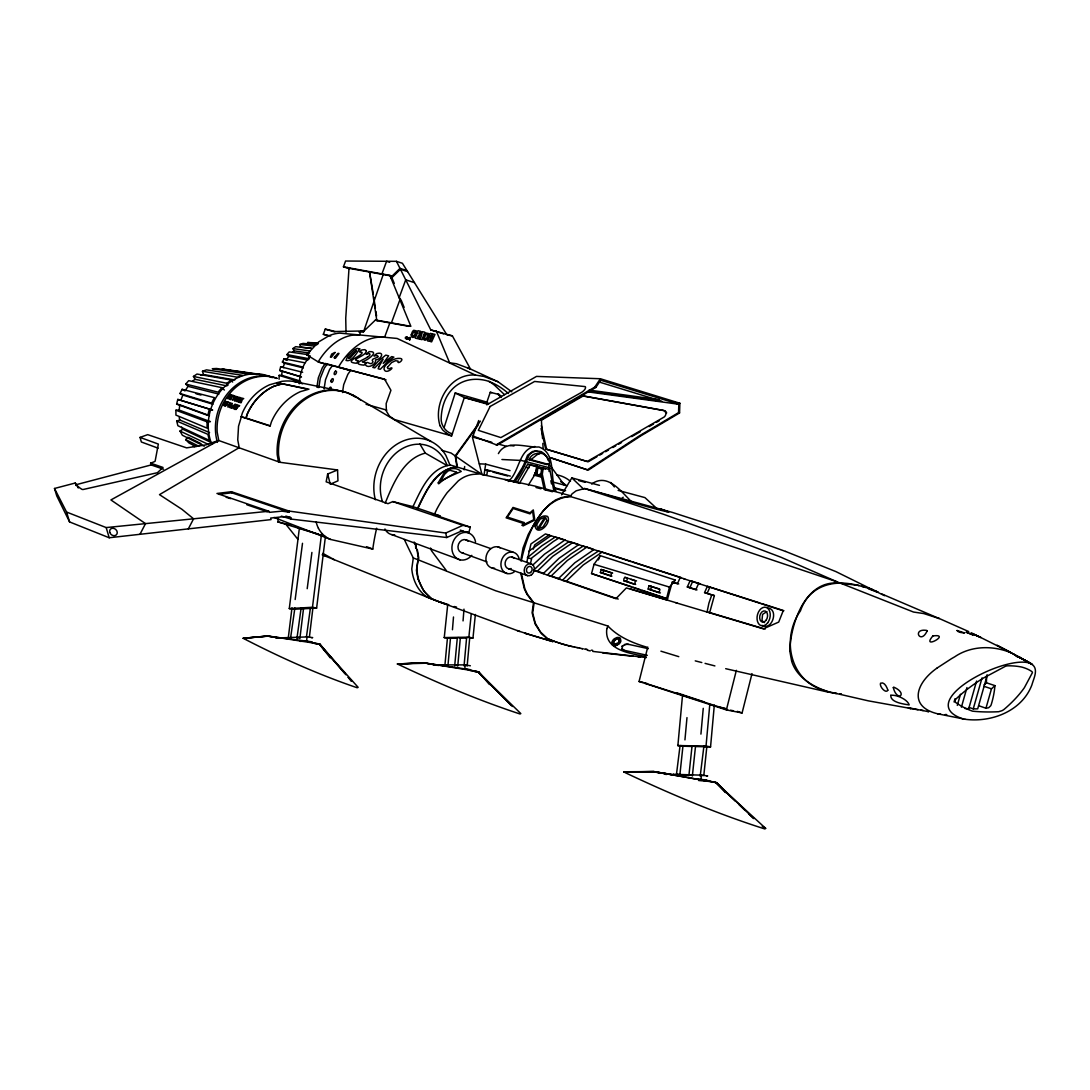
<?xml version="1.0" encoding="UTF-8"?>
<svg xmlns="http://www.w3.org/2000/svg" width="1090" height="1090" viewBox="0 0 1090 1090"><rect width="100%" height="100%" fill="white"/><g stroke="black" fill="none" stroke-linecap="round" stroke-linejoin="round"><path stroke-width="1.5" d="M279.095 379.252L279.122 375.382L281.629 375.273L300.2 381.023M281.629 375.273L282.16 371.077L279.735 370.491L280.634 366.771L283.945 367.603M441.505 450.211L451.096 453.058L455.211 455.92L456.955 466.983L449.897 464.885M433.888 515.516L436.763 509.262A109.082 88.304 -70.4 0 1 447.2 492.612L458.277 480.894A33.817 27.89 -71.7 0 1 475.077 474.245L480.268 473.932L457.35 467.106L455.634 456.206L477.992 425.373M986.668 675.269L986.396 682.776L984.093 684.902M416.98 549.605L418.288 557.876L416.435 570.356L417.947 578.804M549.578 457.446L587.319 469.844L639.571 435.728L678.552 412.647L678.825 404.254L600.685 380.219L595.835 387.454L497.217 445.142L496.168 444.856L594.759 387.127L600.386 378.748L679.874 403.245L679.561 412.947L640.566 436.027L588.314 470.117L550.573 457.718M514.753 482.121C520.843 473.837 525.285 464.749 528.977 455.32C531.43 452.05 535.694 450.32 539.714 451.383C544.809 451.369 554.183 466.098 546.976 464.19M549.087 471.52L549.019 464.108M556.063 491.358C549.074 477.802 557.072 453.631 538.964 446.968C526.075 447.786 506.128 438.943 498.389 453.617M337.559 469.954L337.954 480.84L330.27 484.205L327.668 474.014L337.559 469.954L279.844 462.283L218.504 440.428L205.901 444.897L186.608 447.867L147.695 434.651L140.051 437.403L141.359 441.995L158.132 448.181M350.013 268.413L347.247 267.527L349.004 268.317L345.734 318.212L346.021 332.273M606.817 628.767L607.961 626.042L495.705 590.78L418.451 559.919M463.046 620.905L463.999 609.146M452.445 629.748L453.494 616.995M695.638 746.541L710.557 746.882L714.318 705.094M457.759 666.017L460.334 637.854L458.781 637.636L457.323 637.691L454.694 665.854M464.054 665.867L466.629 637.568L468.169 637.486L469.722 637.691L467.147 666.031M684.942 739.892L686.986 717.615M700.925 734.115L703.254 708.337M694.494 779.077L701.006 779.336L701.388 775.154L707.696 775.93L706.606 776.025M679.52 745.955L677.653 745.546L706.034 746.078L709.808 704.222M444.856 665.881L447.445 637.936L448.944 637.868L450.483 638.072L447.895 666.044M677.885 745.451L682.585 694.575M470.349 665.786L465.198 664.886L464.803 668.838L478.687 671.971L489.451 684.547M447.649 638.222L444.093 637.568L468.864 637.173L471.289 613.602M469.695 638.059L472.978 638.018L475.376 614.474M444.27 637.446L447.758 604.173M688.88 775.78L692.041 745.996L693.812 745.996L695.515 746.214L692.354 776.025M700.189 776.244L703.895 746.255L706.851 746.514L703.881 774.827M676.359 775.222L680.065 745.574L682.98 745.832L679.983 773.818M300.05 641.342L306.549 641.165L307.08 636.914L312.666 637.609L311.849 637.841M292.747 609.228L289.191 608.588L312.476 607.266L321.536 533.855M293.428 609.269L316.618 608.111L325.433 536.457M289.313 608.424L299.3 528.759M520.734 560.723L523.037 547.984L528.255 534.427L535.013 522.382L542.943 511.074L549.769 504.098L555.478 500.01L561.541 497.49L569.798 496.386L684.765 530.53L837.297 581.91L913.488 612.035L923.829 613.575L939.226 618.548L881.36 593.778M521.333 560.873C526.334 536.539 540.476 498.334 570.343 496.55L572.005 493.906L576.16 490.813L584.581 488.511L672.285 512.382L721.839 528.405L785.563 551.431M526.743 562.413L530.953 543.951L545.436 533.923L684.806 578.981M530.517 563.298L531.811 557.903L553.393 541.485L558.952 538.024L565.288 540.081M606.83 628.589C603.86 650.417 630.333 653.264 645.866 656.643M295.172 599.514L302.502 543.297M307.203 588.695L311.904 552.426M306.467 636.805L310.432 607.784L312.939 607.716L309.424 636.887M288.264 638.072L291.97 607.879M290.553 638.113L294.886 607.934M296.93 638.468L301.099 608.193L303.579 608.111L299.873 638.563M765.153 629.107L709.672 612.58L714.372 595.576L704.576 592.606L707.396 586.284L759.989 603.002M239.323 402.292L241.285 398.15L240.032 397.496L237.266 401.651L238.928 400.33L238.642 402.074L240.985 402.81L241.462 401.992L240.509 401.706L242.007 400.902L242.007 399.144L243.724 398.627L242.225 398.177L239.487 402.333M464.163 469.831L464.667 466.52M484.042 474.995L485.677 464.122L479.368 463.836M486.821 474.995L487.571 470.076L484.805 469.94L489.683 471.234M535.681 473.06L536.498 467.651L542.03 468.836L541.294 475.499L535.245 474.177L535.681 473.06L537.084 473.128L537.901 467.719M528.364 485.118L536.062 472.692L537.043 466.193L527.642 464.272L517.491 481.821M541.131 472.597L541.853 467.801L535.626 466.125L537.043 466.193M545.763 490.309L542.302 474.273L543.27 467.882L541.853 467.801M316.918 387.073L318.334 377.808L322.395 367.671L325.365 363.474L386.024 379.838M318.811 387.604L320.242 378.325L324.316 368.175L326.973 364.401M324.071 389.062L325.501 379.756L329.589 369.551L332.191 365.872M342.478 392.55L343.691 384.675L347.833 374.347L350.449 370.614L338.431 367.18C347.683 350.966 364.714 335.352 384.606 337.232L389.988 322.586L391.31 323.171L400.425 298.374M404.404 539.564A609.187 254.76 40.5 0 0 411.788 554.96L413.301 557.957L411.788 568.857A42.496 35.098 -69.3 0 0 413.205 576.801L413.274 577.06A44.567 36.801 -69.3 0 0 426.258 596.639A193.666 159.549 -75.5 0 0 446.192 603.887M327.668 474.014L326.155 481.821L387.958 503.689L392.822 501.591L412.729 506.578L440.183 515.924L431.572 513.826L470.308 527.151L468.795 532.683L461.669 530.966L446.75 537.534L291.112 519.085L281.356 516.129M675.064 579.975L669.492 587.088L666.535 598.723L591.543 573.572L594.023 564.293L600.236 555.655L675.064 579.975L673.647 583.3M601.176 569.484L611.599 572.945L610.836 576.024L600.399 572.55L601.176 569.484L612.662 573.054M611.899 576.133L602.933 573.149L603.71 570.084M631.11 579.389L635.443 580.82L634.612 584.363L623.848 580.779C622.894 575.534 629.584 577.114 626.396 581.379L635.634 584.458M648.945 585.725L659.913 589.363L659.123 592.742L648.169 589.091L648.945 585.725L659.341 588.927M660.445 592.933L650.73 589.69L651.507 586.325M209.294 409.295L207.822 415.413L176.634 404.09L177.765 399.417L212.536 410.044L177.765 399.417M176.634 404.09L179.809 404.812L179.169 410.072L210.411 421.639L207.073 421.816L175.912 410.235L175.926 415.099L207.073 428.138L207.073 421.816M180.94 400.139L182.834 395.057L212.891 404.24M283.059 367.357L284.572 363.324L303.388 367.916M323.88 536.021L277.718 521.824L278.495 518.731M752.005 673.62L742.086 712.955L726.39 709.917L639.067 681.495L647.76 647.051M726.39 709.917L736.363 670.336M546.962 464.64L529.113 459.789C530.421 455.606 534.972 452.554 539.346 453.767M529.113 459.789C534.863 459.353 538.705 447.881 546.54 456.615M358.774 331.919L363.542 331.796L383.23 274.503L381.922 273.917L386.582 261.287L389.675 262.295M954.077 701.987L955.004 698.717M957.306 705.394L960.467 694.262M961.407 707.165L966.966 687.558M976.586 681.059L968.724 708.759L964.923 708.514M969.01 707.41L973.247 708.881L982.036 677.898M987.308 674.955L977.703 708.827A182.016 124.165 -74.8 0 1 973.247 708.881M978.875 705.775L985.96 708.227L991.464 688.826L994.938 685.624L986.396 682.776M307.312 389.171L276.955 382.672L308.974 389.171L300.418 391.637A55.726 48.559 -72.2 0 0 271.396 421.898L270.129 426.095L241.231 416.762L242.375 412.96A52.075 45.862 -72.2 0 1 269.639 384.756L281.806 381.364A52.102 45.875 -72.2 0 1 302.639 383.844M241.367 416.802L238.533 426.217L237.743 439.856L239.241 447.813M444.189 427.307L455.211 392.986L487.789 402.373M533.283 549.197L534.713 544.864L549.197 534.849M385.179 503.171C393.108 483.81 403.286 458.645 425.304 453.113L447.213 465.621L449.897 465.103M501.482 396.569L499.261 394.58L490.268 392.277L486.29 403.859L464.326 397.55L455.211 392.986M399.117 297.788L405.725 279.83L414.445 282.637M419.568 339.099L420.031 337.832M419.691 339.126L420.154 337.859M497.217 445.142L472.978 436.055L478.701 420.522M348.964 268.59L343.445 266.818L345.571 261.028L396.46 261.341L402.428 263.29L446.914 334.875L452.377 335.856L470.444 369.006L498.035 381.745L511.85 391.841M327.981 335.666L323.335 334.303L325.256 329.125L335.597 331.537L364.06 330.938L375.491 319.983L410.875 326.346L389.893 275.375L343.445 266.818M498.035 381.745L483.769 376.404L475.458 375.069L397.073 338.445L339.658 333.118A42.415 36.869 -76.3 0 0 329.275 335.584L318.634 341.933L306.672 354.768L318.512 362.098L384.552 379.129L390.929 390.288L386.173 403.532L386.351 411.107L389.348 416.053L394.498 419.555L451.614 435.945L464.326 397.55L488.606 403.804M535.245 474.177L536.648 474.259L537.084 473.128M513.349 482.039L523.227 466.152L527.56 455.252L532.424 451.546L535.34 450.974L541.131 452.568M519.412 483.429L530.448 464.408M698.622 583.45L695.815 589.745L687.299 586.979L690.12 580.697L699.807 583.627M687.299 586.979L689.902 587.605L692.709 581.338M707.178 593.232L709.999 586.91M714.372 595.576L711.756 594.949L708.922 603.124L707.056 611.981L709.672 612.58M678.729 583.954L672.285 582.074L667.203 600.072L630.211 588.832M598.383 559.919L600.236 555.655M412.906 506.768C420.549 490.895 428.833 470.349 447.213 465.621A40.385 33.994 -71.8 0 0 402.605 448.467A40.385 33.994 -71.8 0 0 382.454 501.482M417.429 508.649C425.686 491.536 435.809 467.992 457.35 467.106M417.702 508.771C425.291 492.925 433.943 473.278 451.859 467.855M316.618 608.111L312.476 607.266M618.657 642.078L619.038 641.288M680.228 577.509L677.421 583.75L672.285 582.074M284.572 363.324L282.392 362.057L284.081 358.76L304.968 362.806M284.081 358.76L286.261 360.013L288.673 356.43L307.966 360.068M179.986 393.49L182.139 389.321L214.389 397.646L211.569 403.123L179.986 393.49L182.834 395.057M139.97 534.304L145.515 523.622L110.908 499.942L218.79 440.524L217.183 432.09A49.472 43.9 -72.2 0 1 277.146 378.284M188.325 528.882L193.584 518.799L181.88 509.262L159.481 494.642L239.064 447.745M425.645 663.224L397.482 664.001L398.722 664.587C438.18 683.253 478.565 700.352 520.039 713.991L520.829 713.582L477.897 671.753L469.763 670.445M314.288 643.236L319.193 643.945L358.16 687.354L357.166 687.749C318.321 674.533 280.661 657.624 244.201 638.822L243.206 638.29L268.195 636.001L319.193 643.945L330.27 657.842M561.568 494.86L571.841 477.897L599.459 485.35M508.185 481.494C519.767 472.311 518.39 449.244 535.013 446.491M480.363 421.121L455.211 455.92M310.119 355.776L304.928 363.079A40.957 35.657 -75.8 0 0 299.287 383.762M621.831 646.411L622.472 645.634M288.673 356.43L286.888 354.591L289.204 351.906L307.721 354.618M676.999 603.002L626.369 587.932L615.918 598.71L533.555 570.302L548.979 555.423L569.021 541.607L578.013 544.237M543.202 573.64L559.047 558.284L578.627 544.728M533.555 570.302L537.329 571.187L552.766 556.322L572.809 542.534M221.965 387.672L218.068 392.155L185.722 384.062L188.693 380.669L221.965 387.672L224.363 390.043M218.845 394.103L188.066 386.364L184.987 390.888L182.139 389.321M586.829 547.098L583.027 546.158L570.847 554.088L556.922 565.206L547.412 575.098L551.186 575.983L567.345 560.464L586.829 547.098L592.987 549.101M558.203 578.831L574.839 562.767L593.791 549.687M602.17 552.085L598.356 551.145L586.733 558.625L572.754 569.688L562.467 580.316L566.269 581.202L583.232 564.988L602.17 552.085L631.137 561.432M456.669 472.365L440.919 481.003L444.543 474.354L447.827 471.153A2.929 0.681 -17.9 0 1 448.521 470.798L450.088 470.321L456.669 472.188M377.821 356.907C375.069 358.814 370.328 358.665 373.025 361.866C370.45 366.989 366.771 358.774 365.341 364.837C368.379 369.156 376.541 363.951 375.6 359.864C381.023 359.795 385.356 351.253 376.868 353.569C369.333 358.91 378.775 353.255 377.849 356.893M472.978 638.018L468.864 637.173M196.064 446.614L189.033 442.99L185.654 439.611L187.984 437.144M287.801 637.95L290.717 638.045M532.588 565.233L544.55 554.156L564.688 540.19M618.098 642.814L614.256 644.462C612.117 641.996 615.823 638.359 618.52 638.822M528.636 551.526L530.108 550.218M622.049 498.239L623.207 497.231M936.937 668.143C915.423 683.28 908.433 706.824 937.7 713.814L965.072 719.25M706.225 780.195L715.776 782.552L765.643 828.359L764.908 828.972C717.125 813.794 670.704 794.174 625.401 772.755L623.902 771.775L654.845 771.734L671.604 774.554M530.258 550.096L550.927 535.708M937.032 668.061L951.406 658.728A69.106 35.302 -27.7 0 1 953.069 657.76A63.506 32.509 -27.8 0 1 954.663 656.848C971.353 645.362 993.876 645.28 1011.956 653.196L1031.413 663.878C1039.124 668.838 1033.742 678.021 1031.93 684.82C1022.093 711.021 991.464 722.82 965.086 719.264M614.869 638.399L613.847 639.19A5.477 3.72 -36.2 0 0 611.899 642.228M450.483 638.072L449.734 638.168M460.293 637.882L459.585 637.95M309.574 353.078L294.177 350.871L292.897 348.582L295.649 346.675L311.577 348.473M292.406 352.097L294.177 350.871M226.979 385.915L195.137 379.334L193.434 376.459L226.843 383.285L231.502 380.069L232.647 382.045M193.434 376.459L196.977 374.047L231.502 380.069M192.862 380.887L195.137 379.334M204.239 446.164L182.371 435.251L180 431.054L182.834 429.228L211.446 442.622M367.289 357.234C363.079 360.122 350.83 363.965 363.978 365.15L365.913 362.697L362.275 361.785C366.649 360.954 380.628 350.939 369.156 351.661C361.553 357.942 370.913 350.776 369.864 355.081A4.346 1.962 -34.3 0 1 367.616 357.057L367.316 357.22M267.731 636.029L243.206 638.29L268.113 636.138L273.154 637.159M467.201 665.445L464.149 665.241L464.94 665.391M710.557 746.882L706.034 746.078M540.708 419.759L582.087 395.697L663.319 410.371A3.624 2.616 77.4 0 1 665.949 413.859A6.322 4.578 77.5 0 1 664.082 417.061L587.183 461.506L545.64 449.012L541.049 428.479M541.703 420.045L583.082 395.997L664.328 410.671A3.611 2.616 77.4 0 1 665.254 411.066M591.625 484.069C607.839 472.174 621.627 492.367 632.05 502.245M596.884 456.751L588.178 461.779L545.64 449.012M599.786 455.075L602.688 453.399M605.59 451.723L608.493 450.047M612.853 447.527L615.755 445.851M618.657 444.175L621.559 442.499M631.71 436.64L640.416 431.613M649.122 426.585L653.482 424.065M656.384 422.389L659.287 420.713M486.767 404.853L536.512 376.404L600.386 378.748M932.876 635.933C920.369 650.744 952.17 633.331 932.904 635.933M470.294 669.669L424.569 663.006M288.986 511.046L289.286 512.177L281.901 511.142L269.121 512.382L268.821 511.251L216.965 493.47L231.448 491.713L288.986 511.046L445.674 533.037L462.923 525.353L470.308 527.151M452.704 467.583L456.955 466.983M311.631 348.296L300.622 347.083L299.913 344.495L303.047 343.404L316.999 344.685M202.468 371.268L206.501 369.864L242.471 375.328L237.211 377.167L202.468 371.268L203.421 374.51L234.841 379.947M200.941 375.369L203.421 374.51M356.253 350.462L349.113 357.248A2.275 0.872 -45.8 0 0 348.541 358.447L350.244 357.997L356.539 350.49M176.675 421.026L207.849 434.31L209.389 440.401L177.888 425.727L176.675 421.026L179.823 420.004L209.58 432.607M163.555 469.218L151.047 464.899L150.652 463.1A11.581 2.957 -14.5 0 0 155.107 461.288L158.35 444.08L140.051 437.403M151.047 464.899L150.515 465.062A11.336 2.902 -14.5 0 1 148.581 465.621L75.823 484.778L75.292 483.006L54.5 488.47L56.748 495.882L69.583 521.933L109.204 537.752L271.056 519.603L270.647 518.077L283.373 516.687L290.703 517.559L291.112 519.085M281.615 383.953L274.312 386.037A52.007 45.726 -72.2 0 0 247.117 414.214L245.972 418.001L270.143 425.808M615.973 637.827L617.09 637.514A4.278 2.902 -36.2 0 1 619.733 638.181L620.21 640.811A5.491 3.733 -36.1 0 1 618.262 643.836L615.033 645.512A4.265 2.902 -36.1 0 1 612.389 644.844L611.94 644.122M313.361 607.879L312.34 607.988M624.42 644.476L627.963 644.217L648.359 648.686M766.897 611.572L762.564 614.406L762.019 619.992A5.723 4.306 -82.4 0 0 764.54 622.567M423.669 662.734L397.482 664.001L423.669 662.734L471.48 670.514M457.664 665.459L455.007 665.309M311.331 642.092L312.135 641.86L268.876 636.315M218.886 494.369L231.748 492.803L289.286 512.177M985.96 708.227L988.671 707.723L990.66 705.829A4.115 2.766 -71.4 0 0 991.26 704.481A62.757 42.892 -71.3 0 0 994.938 685.624M54.5 488.47L66.585 512.055L106.18 527.574L268.821 511.251M320.133 644.217L314.424 643.468M706.783 746.541L703.404 746.337M706.702 780.195L701.006 779.336M676.631 774.363L678.566 774.445M299.232 637.813C301.589 637.473 294.709 637.405 298.129 637.8M175.912 410.235L179.169 410.072M840.376 583.3C805.088 578.545 790.55 624.325 789.828 650.812M307.08 636.914L283.795 637.745L285.09 638.222M659.464 773.355L654.845 771.734L623.902 771.775L653.796 771.584L623.875 771.965L654.082 771.625L716.566 782.647L753.858 818.617L748.857 813.957M449.993 638.25L456.56 638.181M459.844 638.154L466.411 638.086M980.755 637.432L973.615 634.326L980.918 637.527M465.198 664.886L440.306 664.9L443.153 665.459M397.55 663.892L400.425 664.26M475.458 375.069C450.088 373.025 432.907 403.232 440.006 425.659M716.43 782.647L725.599 792.498L716.43 782.647L653.796 771.584M840.663 583.286L857.953 585.303M692.327 746.473L681.591 746.173M243.356 638.181L246.367 638.577M691.496 775.194L692.382 775.181L689.398 775.045M946.76 714.59L945.18 714.536M701.388 775.154L672.912 774.281L673.647 774.459M682.149 775.099L688.676 775.344M478.687 671.971L474.327 671.331M839.709 693.771L841.398 693.84M501.918 459.503L521.306 460.457L548.883 467.624M523.227 466.152L524.631 466.22M526.388 467.515L529.195 467.665M542.03 468.836L536.498 467.651M534.645 472.624L536.062 472.692M533.705 475.049L541.035 477.011L540.885 474.205L542.302 474.273M701.633 779.609L699.848 779.568L701.565 779.786M474.641 671.535L477.897 671.753L511.087 705.271M963.56 719.073C911.036 702.246 1008.754 652.188 1031.413 663.878L1019.613 657.352L1032.189 664.478M624.447 771.72L627.036 772.006M316.931 342.887L307.516 342.519L318.307 343.486M592.756 651.411L646.397 657.556M316.264 342.887L315.187 342.791L318.416 343.623M638.031 656.834L640.443 657.052M835.267 693.322L836.984 693.472M698.608 780.495L708.718 781.394M299.913 344.495L314.261 346.048M311.209 607.947L310.5 607.839M966.231 632.241L973.275 635.02L966.285 632.255M602.811 652.992L633.208 656.289M833.414 693.117L835.989 693.472M628.508 644.422C625.565 643.4 619.978 646.534 622.84 649.763M703.241 775.535L700.216 775.399L701.074 775.549M917.984 709.794L868.389 700.856L826.288 691.183M940.697 714.195L937.7 713.814M510.093 445.497L514.017 445.96M292.897 348.582L309.873 350.98M591.325 650.171L592.66 650.335M834.136 693.267L829.803 692.341M600.971 392.536L604.337 392.986M609.365 393.667L612.73 394.13M624.475 395.725L627.84 396.174M632.868 396.855L636.233 397.319M641.261 398L644.626 398.463M649.654 399.144L653.019 399.594M674.833 402.564L679.874 403.245M588.205 391.909L678.825 404.254M589.118 390.084L659.341 399.717M588.409 391.147L661.943 401.284L598.914 381.95M923.257 710.503L920.709 710.149M259.815 374.333L222.183 368.992L226.352 369.987M767.619 607.947C779.255 609.051 772.033 631.382 761.978 625.333M229.5 370.437L234.364 371.145M237.606 371.608L248.97 373.257M252.212 373.734L257.09 374.442M260.333 374.919L265.197 375.614L261.164 374.647M279.98 638.222L275.089 637.514L279.34 638.25M438.875 665.5L427.076 663.51M584.431 649.068L587.551 649.64M673.225 774.758L661.684 772.851L666.276 774.554M585.712 649.272L586.992 649.49M286.888 354.591L309.492 358.828M437.349 665.377L432.866 664.587M396.46 261.341L430.795 329.916L452.377 335.856M391.31 323.171L376.799 320.555L369.537 271.969L373.243 293.782M392.918 323.458L408.982 326.346M349.004 268.317L391.187 275.961L389.893 275.375M581.896 648.591L583.177 648.836M666.44 511.592L668.865 512.041L660.336 508.744L661.671 509.82M718.582 706.96L725.095 708.227M727.561 709.631L644.749 683.076L647.324 683.594M730.504 710.203L733.447 710.775M574.28 647.01L577.4 647.664M639.067 681.495L643.086 682.299M293.946 381.459L338.35 390.547M579.362 648.073L582.455 648.741M647.31 655.322L623.126 650.076M571.746 646.465L574.852 647.16M286.261 360.013L287.174 360.218M282.392 362.057L302.816 367.03M828.182 692.136L725.695 668.688M858.92 585.657C834.681 578.899 809.284 584.976 800.442 610.877C780.603 639.04 790.332 682.108 825.457 690.76M576.828 647.514L579.921 648.223M587.769 650.349L590.249 650.907M274.04 517.45L330.556 539.441L372.78 549.074A187.957 151.374 -70.7 0 1 376.663 528.2M277.718 521.824L291.33 525.312M569.212 645.88L571.119 646.329M648.169 589.091L650.73 589.69M570.479 646.166L572.318 646.615M323.335 334.303L330.72 336.061M531.103 558.625L527.328 557.739L541.825 545.804L555.178 537.097L558.952 538.024M623.848 580.779L626.396 581.379M591.543 573.572L631.423 586.692M299.069 527.873L297.883 527.628L318.266 534.114M861.577 586.284L869.275 588.464M865.651 587.387L858.225 585.357M600.399 572.55L602.933 573.149M454.149 606.517L456.546 607.089M445.17 665.35L447.99 665.445M306.549 641.165L312.707 642.705M302.652 372.276L280.634 366.771M317.394 387.277L318.103 387.468M566.691 645.239L568.585 645.716M567.944 645.553L569.784 646.016M504.793 479.491L519.576 483.292M536.007 487.503L540.94 488.77M544.223 489.614L552.439 491.726M695.243 660.867L701.797 662.543M705.08 663.388L714.904 665.922M196.077 393.776L200.969 395.043M241.231 416.762L246.108 418.042L247.253 414.255A52.02 45.739 -72.2 0 1 274.462 386.064L281.765 383.98L277.105 382.699M485.268 475.349L481.971 474.477L455.634 456.206M487.571 470.076L510.338 476.098M554.238 487.707L565.628 490.718M492.925 472.093L507.558 475.949M554.674 488.402L564.429 490.991M485.677 464.122L510.038 470.621M553.884 482.298L566.882 485.758M536.648 474.259L541.294 475.499M618.112 490.377L644.939 497.612L657.079 508.757M578.708 480.567L585.112 482.298M927.195 711.211L928.721 711.729L908.079 707.669L910.681 708.854M548.692 467.882L551.145 468.536M543.27 467.882L549.837 469.654L553.952 491.467M527.642 464.272L545.395 469.068M570.547 495.746L534.768 486.045L481.971 474.477L472.352 436.94L491.794 442.268M566.078 645.048L562.917 644.176M704.372 701.987L676.549 692.722M531.934 459.925L549.796 464.79M472.978 436.055L474.027 436.341M498.28 444.052L506.387 446.273M565.424 644.885L567.263 645.389M279.735 370.491L301.48 377.086M282.16 371.077L300.731 376.704M366.09 404.308L386.841 410.14M449.039 605.127L446.505 604.351M327.354 364.619L318.185 361.894C326.741 347.533 341.742 333.772 359.509 334.807L360.899 330.992L363.542 331.796M306.699 354.727L309.397 355.504M490.268 392.277L491.74 392.713M646.629 647.119C632.513 642.937 618.234 636.942 607.961 626.042M561.677 643.808L564.756 644.694M499.261 394.58L497.803 394.158L501.359 397.496M325.256 329.125L334.834 331.973M675.732 602.702L763.368 628.835L778.71 622.077L783.192 610.768L683.539 578.681M527.533 633.985L517.219 630.579M285.825 516.088L290.703 517.559M594.759 387.127L595.835 387.454M678.552 412.647L679.561 412.947M594.023 564.293L669.492 587.088M430.795 329.916L443.698 333.881M226.161 497.285L230.617 498.648M660.922 651.18L678.784 656.657M300.867 382.127L279.122 375.382M559.184 643.032L561.077 643.591M560.423 643.413L562.249 643.958M828.945 691.986C813.576 686.945 796.953 677.857 791.735 661.48M443.344 603.301L446.341 604.296M443.998 603.533L440.837 602.416M761.583 603.519L783.901 610.686M406.992 270.647L399.989 268.372L390.724 277.419L392.005 277.936M407.592 271.601L400.439 269.284L391.119 278.372L392.4 278.89L394.253 283.386M632.745 561.95L681.291 577.645M689.902 587.605L697 589.908M704.576 592.606L711.756 594.949M451.614 435.945L446.532 433.357M624.693 650.621L621.722 648.877M624.679 577.25L636.546 580.956M558.584 642.787L555.478 641.765M984.365 686.441L991.464 688.826M632.99 587.21L640.184 589.622M737.29 711.348L742.086 712.955M641.942 590.208L667.502 598.792M557.944 642.61L559.769 643.182M392.822 501.591L462.923 525.353M179.809 404.812L209.471 415.576M618.207 599.064L566.269 581.202M246.831 504.738L267.541 511.837M441.491 602.647L438.344 601.489M150.543 463.141L163.037 467.447L157.41 472.706L83.249 489.478A3.461 0.899 -15 0 1 81.954 489.328A170.258 43.75 -13.9 0 1 75.496 483.347L75.292 483.006M537.329 571.187L543.774 573.408M551.186 575.983L560.451 579.185M465.689 531.593L468.795 532.683M460.266 530.121L463.413 531.212M868.28 588.069L872.531 589.622M498.048 546.921L513.131 552.221M554.238 641.329L557.29 642.351M465.553 539.673L490.691 548.57M511.81 557.017L530.939 563.803M508.553 568.748L527.655 575.683M461.928 552.794L487.012 561.909M435.877 600.508L438.998 601.721M492.217 568.053L507.231 573.558M391.746 534.631L460.13 559.851M438.834 601.666L519.78 631.505M553.666 641.043L550.573 639.912M551.785 640.402L554.824 641.479M868.349 588.777L877.859 592.333L835.839 571.569L785.59 551.431M413.301 557.957L417.974 559.742M366.512 546.662L372.78 549.074M436.518 600.74L433.411 599.473M551.227 640.103L548.147 638.931M322.831 553.379L334.276 559.701L322.177 554.824M333.336 559.333L431.149 598.764M434.052 599.718L430.972 598.396M871.55 589.213L884.576 595.699M549.946 639.598L546.935 638.427L541.349 633.576L535.163 624.12L532.097 612.771L533.487 602.865L526.947 594.268L524.29 588.695L520.747 573.258M431.613 598.642L423.778 591.066L417.961 578.817M375.491 319.983L377.29 320.773M837.297 581.91L781.012 557.263L740.641 541.948L663.02 514.099L584.581 488.511L634.762 503.144A34.853 0.899 16.1 0 0 666.521 511.605M938.613 618.234L968.71 631.573M467.406 367.616L470.444 369.006L456.492 363.747L449.625 362.806L436.245 330.897M467.365 367.589L470.458 369.006M874.739 590.521L878.118 592.129M208.544 444.502L180 431.054M971.149 632.718L1009.231 651.711M189.183 437.744L201.064 443.671M198.721 446.178L185.654 439.611M193.23 446.137L194.442 446.764M1016.302 655.839L1030.745 663.442L1017.978 656.548M1011.956 653.196L1021.221 658.265M1019.613 657.352L1032.094 664.423M352.274 394.771L431.122 441.518M762.237 826.275L765.643 828.359M335.012 352.452L331.741 354.018L330.42 357.07A2.657 1.008 -45.9 0 0 331.551 357.057L335.025 352.465M1013.291 653.918L1017.951 657.325M547.521 638.59L540.313 631.846L535.245 623.099L532.697 612.975L534.086 603.07L527.533 594.445L524.876 588.886L521.347 573.394M446.519 433.343L442.622 429.869L440.006 425.686M429.596 597.075C418.683 587.633 414.527 571.814 418.764 558.094L417.347 549.81L415.685 547.807L415.562 545L414.023 542.221M610.768 482.448L614.379 486.944M715.776 782.552L735.382 801.164M739.061 804.652L745.178 810.47M571.841 477.897L583.681 489.178M618.48 638.808L619.215 640.525M185.722 384.062L188.066 386.364M512.355 706.497L478.524 671.903L482.856 676.944M504.493 394.648L494.369 385.083A57.947 41.938 60.7 0 0 488.879 381.282M297.897 539.359L286.37 524.93M446.26 570.465L431.504 550.736A26.051 21.555 -70.2 0 1 430.55 548.038M319.193 643.945L345.952 674.778M348.173 677.353L351.525 681.209L348.31 677.381M345.026 673.538L319.888 644.122L324.82 650.703M550.545 466.03L564.347 485.077M419.786 443.848L425.304 453.113M226.843 383.285L228.001 385.26M75.823 484.778L76.028 485.118A170.204 43.859 -13.9 0 0 76.504 485.854M181.662 427.144L182.834 429.228M547.03 457.419L548.379 460.634M450.116 465.376L445.878 455.402A45.439 38.286 -71.8 0 0 396.869 444.23A45.439 38.286 -71.8 0 0 375.355 499.751M401.052 299.873L404.145 307.394M66.585 512.055L69.583 521.933M106.18 527.574L109.204 537.752M231.448 491.713L231.748 492.803M179.196 417.552L179.823 420.004M791.64 661.099L789.841 651.248M445.674 533.037L446.75 537.534M541.335 425.604L546.635 449.284M550.859 480.744L551.54 483.919M540.885 474.205L544.005 488.606M279.844 462.283L278.577 455.279A57.293 49.704 -72.2 0 1 305.663 399.049A57.293 49.704 -72.2 0 1 360.531 400.044M278.468 461.792L277.201 454.762A57.116 49.581 -72.2 0 1 302.039 400.234A57.116 49.581 -72.2 0 1 354.931 396.828M373.747 297.107L375.41 308.252M375.887 311.386L376.581 316.073M541.308 418.792L542.534 438.466M542.834 443.385L543.133 448.303M539.822 474.068L539.891 475.417M414.309 542.357L415.889 545.191L415.998 547.943M556.772 474.872A43.368 34.894 -72.2 0 1 570.465 481.344M560.669 481.712A38.6 31.079 -72.2 0 1 565.819 485.105M508.444 393.517A60.699 43.682 60.6 0 0 486.876 380.764A60.645 43.614 60.6 0 0 441.15 418.846A12.276 8.924 59.7 0 0 452.459 433.738M326.36 556.145A107.297 58.833 36.2 0 1 323.784 555.287M217.414 442.377A49.268 43.736 -72.2 0 1 229.867 390.915A49.268 43.736 -72.2 0 1 276.792 378.448M329.412 389.784A1.921 0.967 -83.5 0 1 330.543 387.141A1.921 0.967 -83.5 0 1 331.197 389.798M78.317 487.952A170.204 43.859 -13.9 0 1 77.663 487.271M471.793 555.341A14.115 11.622 -70.1 0 1 453.685 554.946A14.115 11.622 -70.1 0 1 459.435 534.114A14.115 11.622 -70.1 0 1 475.526 541.812M463.4 552.903A6.812 5.614 -70.1 0 1 458.536 544.087A6.812 5.614 -70.1 0 1 468.032 541.199M494.574 568.217A10.982 8.938 -70.1 0 1 486.385 555.437A10.982 8.938 -70.1 0 1 500.201 547.82M511.183 568.53A6.09 4.932 -70.2 0 1 505.447 565.792A6.09 4.932 -70.2 0 1 507.531 558.257A6.09 4.932 -70.2 0 1 513.99 558.38M514.276 571.869A11.091 8.979 -70.2 0 1 501.55 568.176A11.091 8.979 -70.2 0 1 507.545 552.957A11.091 8.979 -70.2 0 1 519.221 559.333M394.73 534.863A13.462 11.35 -69.9 0 1 384.947 528.991M318.416 528.228A28.068 24.089 -69.2 0 1 316.182 522.001M330.57 539.414A29.512 25.329 -69.2 0 1 318.403 528.241M211.746 444.257A48.982 43.586 -72.2 0 1 222.224 389.157A48.982 43.586 -72.2 0 1 272.337 377.658M665.677 411.421A3.611 2.616 77.4 0 1 666.658 412.933M330.938 381.173L331.006 381.609A1.907 0.954 -83.4 0 0 332.327 381.963L332.559 381.609A1.935 0.967 -65.9 0 0 333.267 379.279A1.935 0.967 -65.9 0 0 332.041 378.952A1.935 0.967 -65.9 0 0 330.938 381.173M407.047 338.513C406.338 341.524 408.178 333.894 407.047 338.513M387.427 367.357L387.863 368.529A4.265 2.03 -38.9 0 0 389.294 368.693C396.147 365.218 387.917 373.788 384.784 370.627C382.467 368.229 385.765 364.986 387.645 363.338C391.01 360.286 395.588 357.901 400.248 358.419C405.412 358.964 396.706 365.504 398 361.035L395.452 360.736L391.542 362.602L387.427 367.357M927.1 630.974C920.491 645.444 911.567 627.976 926.745 630.429L927.1 630.974M432.103 333.772L431.926 338.813L433.098 333.99L434.992 334.412L431.613 341.865L430.673 341.661L430.904 335.679L429.406 341.32L427.58 340.897L430.332 333.39L432.103 333.772M409.459 337.641C408.682 341.988 407.306 337.219 409.459 337.641M408.369 339.099L408.369 339.099M229.827 405.589L228.764 406.366L229.827 405.589M240.291 398.586L239.173 399.512L240.291 398.586M887.846 690.188C886.143 694.017 879.208 686.768 880.516 683.212C884.235 681.413 886.974 687.122 887.846 690.188M229.391 397.182L228.3 397.945L229.391 397.182M366.24 350.667C367.044 356.008 348.786 359.823 358.419 360.804L356.512 363.256C343.841 362.221 357.493 357.643 360.708 354.536C365.804 350.149 355.081 354.127 361.962 349.917L364.918 349.672L366.24 350.667M522.205 525.257L523.105 525.925L534.236 520.325A1.485 0.886 -49.2 0 0 534.713 519.344L533.296 509.902L530.026 512.831L513.036 507.436L506.101 517.832L523.159 523.377L522.205 525.257M535.054 526.061C537.016 537.016 552.085 523.255 547.616 516.456C541.853 514.03 535.694 520.448 535.054 526.061M406.706 337.042C405.97 341.156 403.913 336.36 406.706 337.042M419.65 335.311L419.487 337.723L420.781 338.009L422.43 331.66L424.787 332.164L422.034 339.658L418.301 338.813L418.574 335.339L417.416 338.622L415.263 338.132L417.988 330.679L420.794 331.346L421.285 332.45A2.248 1.185 -66.8 0 1 421.04 333.608L419.65 335.311M225.957 402.442L224.159 404.976L225.957 402.442M536.553 524.753L537.724 528.405L544.796 517.328L540.122 519.126L536.553 524.74M423.465 337.478C422.893 342.941 429.487 339.113 428.874 335.502A4.06 2.139 -66.8 0 0 428.711 333.581L425.972 332.981A4.06 2.139 -66.8 0 0 424.541 334.548L423.465 337.478M411.243 334.753C410.671 340.175 417.184 336.347 416.584 332.777A4.033 2.112 -66.9 0 0 416.421 330.883L413.737 330.297A4.033 2.112 -66.9 0 0 412.32 331.851L411.243 334.753M523.759 523.704L524.413 524.208L533.119 520.08A1.403 0.831 -49.2 0 0 533.664 519.099L532.601 511.183L529.985 513.867L513.145 508.499L507.422 517.096L524.331 522.587L523.759 523.704M230.331 395.493L229.404 396.201L230.331 395.493M234.922 406.57C233.001 415.767 239.895 398.994 234.922 406.57M546.798 520.611L543.147 526.879L538.705 528.732L545.777 517.641L546.798 520.584M427.661 335.284L426.844 337.791A2.235 1.172 -66.9 0 1 426.013 338.772L424.732 338.486A2.344 1.226 -66.8 0 1 424.705 337.328L425.481 335.229A2.194 1.158 -66.8 0 1 426.572 334.085L427.661 335.284M415.385 332.573L414.568 335.066A2.207 1.158 -66.9 0 1 413.75 336.033L412.497 335.747A2.316 1.213 -66.9 0 1 412.47 334.603L413.233 332.518A2.18 1.131 -66.9 0 1 414.309 331.387L415.385 332.573M612.553 642.473L613.043 645.089A4.278 2.902 -36.1 0 0 615.687 645.757L618.929 644.095A5.491 3.733 -36.1 0 0 620.878 641.056L620.387 638.44A4.278 2.902 -36.2 0 0 617.757 637.759L614.501 639.435A5.491 3.72 -36.2 0 0 612.553 642.473M334.358 357.384L334.398 358.16A2.671 1.022 -45.8 0 0 335.529 358.147L338.976 353.528A2.575 0.94 -41.4 0 0 337.818 353.542L334.358 357.384M438.316 482.666L438.275 482.925A2.521 0.858 -62 0 0 438.521 483.701A2.303 0.777 -62 0 0 439.338 483.306C445.415 477.461 454.053 474.681 461.261 471.452C454.68 465.825 446.178 469.013 442.581 475.472L438.33 482.652M231.325 395.043L229.213 398.531L227.306 398.545L230.14 394.457L231.325 395.043M231.489 403.532L229.663 406.952L227.742 406.952L230.194 402.741L231.489 403.532M954.976 700.734L955.29 702.192A185.082 90.62 -27.2 0 0 972.525 711.171A186.962 92.909 -27 0 0 998.672 711.716L1001.955 710.694A6.513 3.107 -25.1 0 0 1004.503 709.031A103.455 51.053 -24.7 0 0 1024.382 687.681L1032.394 672.694A5.913 2.861 -25.7 0 0 1031.753 671.495A75.21 36.242 -24.8 0 0 1021.725 667.066A75.142 36.174 -24.8 0 0 1008.005 665.813A5.954 2.916 -25.6 0 0 1005.498 666.249L983.275 678.13A100.212 47.361 -25.3 0 0 956.57 698.418A6.608 3.229 -24.8 0 0 955.099 700.366L954.976 700.734M223.341 404.581L224.213 405.766A2.126 0.899 -56.5 0 0 225.112 405.153L226.488 402.987A2.207 0.927 -56.5 0 0 226.611 401.679L225.725 401.406A2.126 0.899 -56.5 0 0 224.826 402.019L223.341 404.581M230.671 403.94L229.772 404.581L230.671 403.94M613.071 641.738C618.139 653.469 624.311 629.734 613.071 641.738M359.782 348.977C356.525 352.86 351.77 362.411 346.021 360.436L347.628 356.444L354.522 349.767A4.537 1.458 -32.6 0 1 357.397 348.405L359.782 348.977M893.309 687.613C897.138 702.914 908.665 693.621 893.732 687.136L893.309 687.613M420.004 333.009C418.601 336.347 418.642 330.774 420.004 333.009M407.606 338.391L407.606 338.391M409.908 337.505L409.69 339.985L409.908 337.505M378.952 366.621L378.135 368.761L380.26 369.306L388.19 361.212L393.871 357.139L391.692 356.594L383.217 363.352L388.667 355.844L385.751 355.122L377.93 361.526L372.766 367.398L374.769 367.902L383.19 359.141L378.952 366.621M235.113 404.281L233.383 408.75L233.178 407.66L229.799 407.606L232.265 403.382L231.271 408.082L235.113 404.281M238.383 398.15L237.048 401.583L236.843 400.493L234.963 400.929L239.078 397.196L238.383 398.15M234.091 405.385L233.056 406.706L234.091 405.385M237.756 398.231L236.721 399.553L237.756 398.231M234.936 397.836L234.364 400.752L237.702 396.787L234.854 399.253L235.944 396.242L233.587 398.872L234.704 395.861L232.456 400.153L234.936 397.836M490.105 406.488L478.333 430.346L500.869 437.594L581.747 392.264A6.513 2.548 -51.4 0 0 584.908 389.334A3.733 1.458 -51.5 0 0 584.935 386.569L534.631 381.459L490.105 406.488M238.506 406.311L235.944 409.568L237.77 405.112L239.637 405.698L238.506 406.311M227.578 401.91L225.126 406.12L227.565 404.744L227.647 402.891L229.036 402.373L227.578 401.91M231.135 396.161L229.363 399.185L230.835 399.649L231.312 398.845L230.372 398.558L232.32 396.964L231.679 396.31L233.642 395.534L232.17 395.084L231.135 396.161M890.803 695.297C890.203 702.41 903.61 704.045 909.169 704.93C907.779 699.698 896.866 694.507 890.803 695.297M957.102 630.51L958.055 631.532A3.938 0.777 15.6 0 0 960.753 632.5L964.582 632.963L957.102 630.51M335.543 371.118L335.488 371.145A1.935 0.967 -65.8 0 0 334.153 373.775A1.935 0.967 -65.8 0 0 335.597 374.156A1.935 0.967 -65.8 0 0 336.428 371.39L335.543 371.118M253.97 373.816L248.452 374.129L212.278 368.72L216.528 368.488L253.97 373.816M552.889 641.615L524.93 633.208L552.889 641.615M1011.166 652.76L997.146 645.389L1011.166 652.76M109.79 532.438A4.101 3.42 41.1 0 0 116.248 534.945A4.101 3.42 41.1 0 0 114.259 528.527A4.101 3.42 41.1 0 0 109.79 532.438M530.544 572.509A3.406 2.739 -70.2 0 0 530.871 566.732A3.406 2.739 -70.2 0 0 526.47 569.988A3.406 2.739 -70.2 0 0 530.544 572.509M531.552 574.743A6.172 4.96 -70.2 0 0 532.138 564.307A6.172 4.96 -70.2 0 0 524.181 570.179A6.172 4.96 -70.2 0 0 531.552 574.743M767.66 622.84A9.469 6.417 -76.9 0 0 766.175 607.403A9.469 6.417 -76.9 0 0 757.087 619.324A9.469 6.417 -76.9 0 0 767.66 622.84M766.038 620.319A5.695 3.856 -76.9 0 0 765.153 611.04A5.695 3.856 -76.9 0 0 759.689 618.194A5.695 3.856 -76.9 0 0 766.038 620.319"/></g></svg>
